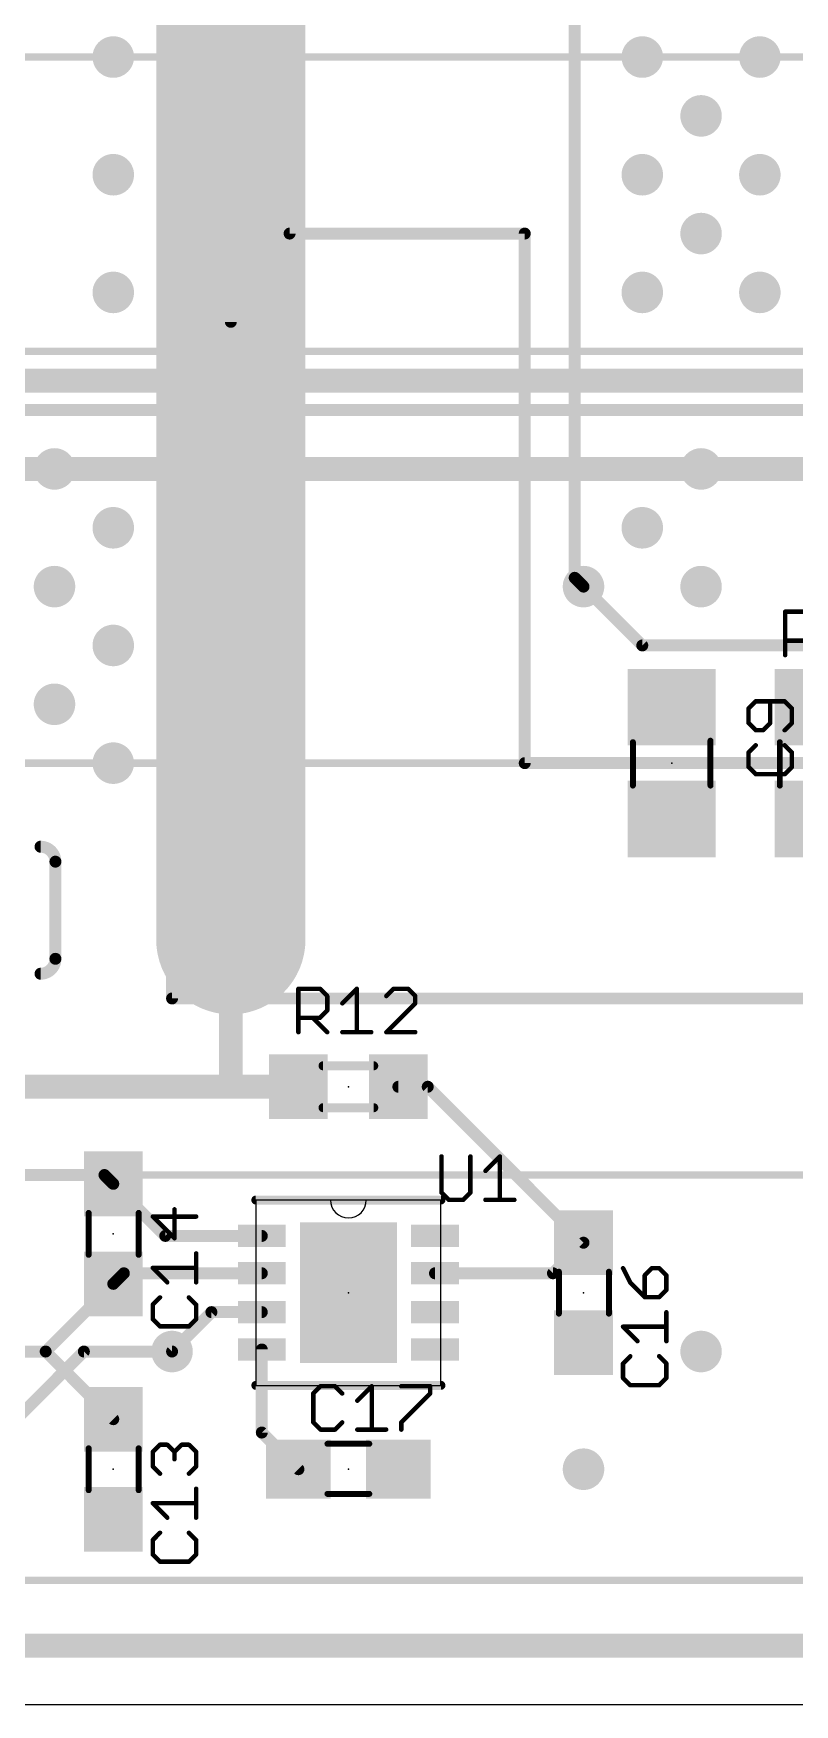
# Model space of a CAD drawing. Extents: x -1 to 111, y 0 to 43.
# Drawn here: x 41.64 to 54.59, y 0 to 28.4 of the extents above; entities that cross this region are included whole.
import ezdxf

# ---------------------------------------------------------------- set-up
doc = ezdxf.new("R2010")
doc.units = 0
for name, color, linetype in [('1', 22, 'CONTINUOUS'), ('15', 4, 'CONTINUOUS'), ('16', 175, 'CONTINUOUS'), ('18', 82, 'CONTINUOUS'), ('2', 2, 'CONTINUOUS'), ('20', 7, 'CONTINUOUS'), ('21', 253, 'CONTINUOUS'), ('22', 253, 'CONTINUOUS'), ('23', 7, 'CONTINUOUS'), ('25', 253, 'CONTINUOUS'), ('51', 253, 'CONTINUOUS')]:
    doc.layers.add(name, color=color, linetype=linetype)

# ---------------------------------------------------------------- blocks, each defined once
blk = doc.blocks.new('RECT')
blk.add_solid([(-0.5, -0.5), (0.5, -0.5), (-0.5, 0.5), (0.5, 0.5)])
blk = doc.blocks.new('ROUNDV')
at = {"const_width": 0.5}
blk.add_lwpolyline([(0, -0.25, 1), (0, 0.25, 1), (0, -0.25)], format="xyb", dxfattribs=at)

msp = doc.modelspace()

# ---------------------------------------------------------------- linework, layer by layer
at = {"layer": '1'}
for points, const_width in [([(46, 25), (46, 34)], 0.2032), ([(45, 33), (45, 23.5)], 0.2032), ([(44, 32), (44, 12)], 0.2032), ([(50.85, 29), (50.85, 19.15)], 0.2032), ([(50, 25), (46, 25)], 0.2032), ([(50, 16), (50, 25)], 0.2032), ([(50.85, 19.15), (51, 19)], 0.2032), ([(60, 16), (50, 16)], 0.2032), ([(45, 13), (45, 10.5)], 0.4064), ([(44, 12), (59.5, 12)], 0.2032), ([(39.5, 10.5), (45, 10.5)], 0.4064), ([(45, 10.5), (45.65, 10.5)], 0.4064), ([(45.65, 10.5), (46.15, 10.5)], 0.4064), ([(47.85, 10.5), (48.35, 10.5)], 0.2032), ([(48.35, 10.5), (51, 7.85)], 0.2032), ([(40.85, 9), (42.85, 9)], 0.2032), ([(42.85, 9), (43, 8.85)], 0.2032), ([(43, 8.85), (43.8848, 7.9652)], 0.2032), ([(43.8848, 7.9652), (45.5268, 7.9652)], 0.2032), ([(50.4802, 7.3302), (51, 7.85)], 0.2032), ([(43, 7.15), (43.1802, 7.3302)], 0.2032), ([(43.1802, 7.3302), (45.5268, 7.3302)], 0.2032), ([(48.4732, 7.3302), (50.4802, 7.3302)], 0.2032), ([(43, 7.15), (41.85, 6)], 0.2032), ([(44.6698, 6.6698), (44, 6)], 0.2032), ([(45.5268, 6.6698), (44.6698, 6.6698)], 0.2032), ([(41.85, 6), (40.85, 6)], 0.2032), ([(41.85, 6), (40.85, 6)], 0.2032), ([(43, 4.85), (41.85, 6)], 0.2032), ([(45.5268, 6.0348), (45.5268, 4.6232)], 0.2032), ([(45.5268, 4.6232), (46.15, 4)], 0.2032), ([(87, 1), (10, 1)], 0.2032)]:
    msp.add_lwpolyline(points, dxfattribs=dict(at, const_width=const_width))
for points, const_width in [([(46, 25.0508, 1), (46, 24.9492)], 0.1016), ([(45.9492, 25, 1), (46.0508, 25)], 0.1016), ([(50.0508, 25, 1), (49.9492, 25)], 0.1016), ([(50, 24.9492, 1), (50, 25.0508)], 0.1016), ([(44.9492, 23.5, 1), (45.0508, 23.5)], 0.1016), ([(50.8859, 19.1859, 1), (50.8141, 19.1141)], 0.1016), ([(50.7992, 19.15, 1), (50.9008, 19.15)], 0.1016), ([(50.9641, 18.9641, 1), (51.0359, 19.0359)], 0.1016), ([(50, 16.0508, 1), (50, 15.9492)], 0.1016), ([(49.9492, 16, 1), (50.0508, 16)], 0.1016), ([(45.1016, 13, 1), (44.8984, 13)], 0.2032), ([(44, 12.0508, 1), (44, 11.9492)], 0.1016), ([(43.9492, 12, 1), (44.0508, 12)], 0.1016), ([(45, 10.6016, 1), (45, 10.3984)], 0.2032), ([(44.8984, 10.5, 1), (45.1016, 10.5)], 0.2032), ([(45, 10.3984, 1), (45, 10.6016)], 0.2032), ([(45.65, 10.6016, 1), (45.65, 10.3984)], 0.2032), ([(45.65, 10.3984, 1), (45.65, 10.6016)], 0.2032), ([(46.15, 10.3984, 1), (46.15, 10.6016)], 0.2032), ([(47.85, 10.5508, 1), (47.85, 10.4492)], 0.1016), ([(48.3859, 10.5359, 1), (48.3141, 10.4641)], 0.1016), ([(48.35, 10.4492, 1), (48.35, 10.5508)], 0.1016), ([(42.8859, 9.0359, 1), (42.8141, 8.9641)], 0.1016), ([(42.85, 8.9492, 1), (42.85, 9.0508)], 0.1016), ([(43.0359, 8.8859, 1), (42.9641, 8.8141)], 0.1016), ([(42.9641, 8.8141, 1), (43.0359, 8.8859)], 0.1016), ([(43.8848, 8.016, 1), (43.8848, 7.9144)], 0.1016), ([(43.8489, 7.9293, 1), (43.9207, 8.0011)], 0.1016), ([(45.5268, 7.9144, 1), (45.5268, 8.016)], 0.1016), ([(51.0359, 7.8141, 1), (50.9641, 7.8859)], 0.1016), ([(50.9641, 7.8141, 1), (51.0359, 7.8859)], 0.1016), ([(43.1802, 7.381, 1), (43.1802, 7.2794)], 0.1016), ([(43.2161, 7.2943, 1), (43.1443, 7.3661)], 0.1016), ([(45.5268, 7.2794, 1), (45.5268, 7.381)], 0.1016), ([(48.4732, 7.381, 1), (48.4732, 7.2794)], 0.1016), ([(50.4443, 7.3661, 1), (50.5161, 7.2943)], 0.1016), ([(50.4802, 7.2794, 1), (50.4802, 7.381)], 0.1016), ([(42.9641, 7.1859, 1), (43.0359, 7.1141)], 0.1016), ([(43.0359, 7.1141, 1), (42.9641, 7.1859)], 0.1016), ([(44.6698, 6.7206, 1), (44.6698, 6.619)], 0.1016), ([(44.7057, 6.6339, 1), (44.6339, 6.7057)], 0.1016), ([(45.5268, 6.619, 1), (45.5268, 6.7206)], 0.1016), ([(41.8859, 6.0359, 1), (41.8141, 5.9641)], 0.1016), ([(41.8141, 6.0359, 1), (41.8859, 5.9641)], 0.1016), ([(41.85, 5.9492, 1), (41.85, 6.0508)], 0.1016), ([(41.85, 5.9492, 1), (41.85, 6.0508)], 0.1016), ([(43.9641, 6.0359, 1), (44.0359, 5.9641)], 0.1016), ([(45.5776, 6.0348, 1), (45.476, 6.0348)], 0.1016), ([(42.9641, 4.8141, 1), (43.0359, 4.8859)], 0.1016), ([(45.5627, 4.6591, 1), (45.4909, 4.5873)], 0.1016), ([(45.476, 4.6232, 1), (45.5776, 4.6232)], 0.1016), ([(46.1141, 3.9641, 1), (46.1859, 4.0359)], 0.1016)]:
    msp.add_lwpolyline(points, format="xyb", dxfattribs=dict(at, const_width=const_width))
at = {"layer": '15'}
for points, const_width in [([(72, 22), (30.5, 22)], 0.2032), ([(73, 21), (29, 21)], 0.4064), ([(19, 1), (109, 1)], 0.4064)]:
    msp.add_lwpolyline(points, dxfattribs=dict(at, const_width=const_width))
at = {"layer": '16'}
for points, const_width in [([(45, 34), (45, 23.5)], 2.54), ([(45, 23.5), (45, 21.5)], 2.54), ([(45, 21.5), (45, 19.5)], 2.54), ([(45, 19.5), (45, 17.5)], 2.54), ([(45, 17.5), (45, 15.5)], 2.54), ([(45, 15.5), (45, 13)], 2.54), ([(42.5, 6), (41, 4.5)], 0.2032), ([(44, 6), (42.5, 6)], 0.2032), ([(109, 1), (1, 1)], 0.2032)]:
    msp.add_lwpolyline(points, dxfattribs=dict(at, const_width=const_width))
for points, const_width in [([(45.635, 23.5, 1), (44.365, 23.5)], 1.27), ([(44.365, 23.5, 1), (45.635, 23.5)], 1.27), ([(45.635, 21.5, 1), (44.365, 21.5)], 1.27), ([(44.365, 21.5, 1), (45.635, 21.5)], 1.27), ([(45.635, 19.5, 1), (44.365, 19.5)], 1.27), ([(44.365, 19.5, 1), (45.635, 19.5)], 1.27), ([(45.635, 17.5, 1), (44.365, 17.5)], 1.27), ([(44.365, 17.5, 1), (45.635, 17.5)], 1.27), ([(45.635, 15.5, 1), (44.365, 15.5)], 1.27), ([(44.365, 15.5, 1), (45.635, 15.5)], 1.27), ([(44.365, 13, 1), (45.635, 13)], 1.27), ([(42.5, 6.0508, 1), (42.5, 5.9492)], 0.1016), ([(42.5359, 5.9641, 1), (42.4641, 6.0359)], 0.1016), ([(44, 5.9492, 1), (44, 6.0508)], 0.1016)]:
    msp.add_lwpolyline(points, format="xyb", dxfattribs=dict(at, const_width=const_width))
at = {"layer": '2'}
for points, const_width in [([(12.5, 22.5), (58.5, 22.5)], 0.4064), ([(51, 19), (52, 18)], 0.2032), ([(52, 18), (60, 18)], 0.2032), ([(1, 1), (109, 1)], 0.4064)]:
    msp.add_lwpolyline(points, dxfattribs=dict(at, const_width=const_width))
at = {"layer": '2', "const_width": 0.1016}
for points in [[(51.0359, 19.0359, 1), (50.9641, 18.9641)], [(52, 18.0508, 1), (52, 17.9492)], [(51.9641, 17.9641, 1), (52.0359, 18.0359)]]:
    msp.add_lwpolyline(points, format="xyb", dxfattribs=at)
at = {"layer": '20'}
msp.add_line((0, 0), (110, 0), dxfattribs=at)
at = {"layer": '21'}
for points, const_width in [([(42.016, 14.3255, 0.4142), (41.762, 14.5795)], 0.2032), ([(41.762, 14.6303, 1), (41.762, 14.5287)], 0.1016), ([(42.0668, 14.3255, 1), (41.9652, 14.3255)], 0.1016), ([(41.9652, 14.3255, 1), (42.0668, 14.3255)], 0.1016), ([(41.762, 12.4205, 0.4142), (42.016, 12.6745)], 0.2032), ([(41.762, 12.4713, 1), (41.762, 12.3697)], 0.1016), ([(42.0668, 12.6745, 1), (41.9652, 12.6745)], 0.1016), ([(41.9652, 12.6745, 1), (42.0668, 12.6745)], 0.1016), ([(45.4252, 8.6129, 1), (45.4252, 8.5367)], 0.0762), ([(48.5748, 8.5367, 1), (48.5748, 8.6129)], 0.0762), ([(45.4252, 5.4633, 1), (45.4252, 5.3871)], 0.0762), ([(48.5748, 5.3871, 1), (48.5748, 5.4633)], 0.0762)]:
    msp.add_lwpolyline(points, format="xyb", dxfattribs=dict(at, const_width=const_width))
for points, const_width in [([(42.016, 14.3255), (42.016, 12.6745)], 0.2032), ([(48.5748, 8.5748), (45.4252, 8.5748)], 0.1524), ([(45.4252, 5.4252), (48.5748, 5.4252)], 0.1524)]:
    msp.add_lwpolyline(points, dxfattribs=dict(at, const_width=const_width))
at = {"layer": '22', "const_width": 0.127}
for points in [[(91, 28), (19, 28)], [(79, 23), (31, 23)], [(31, 21), (79, 21)], [(19, 16), (91, 16)], [(91, 9), (19, 9)], [(16.47, 2.11), (93.53, 2.11)]]:
    msp.add_lwpolyline(points, dxfattribs=at)
at = {"layer": '23'}
for p in [(52.5, 16), (47, 10.5), (43, 8), (47, 7), (51, 7), (43, 4), (47, 4)]:
    msp.add_point(p, dxfattribs=at)
at = {"layer": '25', "const_width": 0.0381}
for points in [[(54.4303, 18.5926, 1), (54.4303, 18.5545)], [(54.4493, 18.5735, 1), (54.4112, 18.5735)], [(54.4303, 18.1011, 1), (54.4303, 18.063)], [(54.4112, 17.8363, 1), (54.4493, 17.8363)], [(53.9303, 17.0702, 1), (53.9303, 17.0321)], [(53.9438, 17.0377, 1), (53.9169, 17.0646)], [(54.1951, 17.0512, 1), (54.157, 17.0512)], [(54.4353, 17.0646, 1), (54.4084, 17.0377)], [(54.4218, 17.0321, 1), (54.4218, 17.0702)], [(53.794, 16.9418, 1), (53.8209, 16.9148)], [(53.8265, 16.9283, 1), (53.7884, 16.9283)], [(54.5638, 16.9283, 1), (54.5257, 16.9283)], [(54.5312, 16.9148, 1), (54.5582, 16.9418)], [(53.8209, 16.696, 1), (53.794, 16.6691)], [(53.7884, 16.6826, 1), (53.8265, 16.6826)], [(53.9303, 16.5787, 1), (53.9303, 16.5406)], [(53.9169, 16.5462, 1), (53.9438, 16.5732)], [(54.0397, 16.5732, 1), (54.0667, 16.5462)], [(54.0532, 16.5406, 1), (54.0532, 16.5787)], [(54.157, 16.6826, 1), (54.1951, 16.6826)], [(54.1896, 16.6691, 1), (54.1626, 16.696)], [(54.4084, 16.5732, 1), (54.4353, 16.5462)], [(54.5257, 16.6826, 1), (54.5638, 16.6826)], [(54.5582, 16.6691, 1), (54.5312, 16.696)], [(53.794, 16.1934, 1), (53.8209, 16.1664)], [(53.8265, 16.1799, 1), (53.7884, 16.1799)], [(53.9438, 16.2893, 1), (53.9169, 16.3162)], [(54.4353, 16.3162, 1), (54.4084, 16.2893)], [(54.5638, 16.1799, 1), (54.5257, 16.1799)], [(54.5312, 16.1664, 1), (54.5582, 16.1934)], [(53.8209, 15.9476, 1), (53.794, 15.9207)], [(53.7884, 15.9341, 1), (53.8265, 15.9341)], [(54.5257, 15.9341, 1), (54.5638, 15.9341)], [(54.5582, 15.9207, 1), (54.5312, 15.9476)], [(53.9303, 15.8303, 1), (53.9303, 15.7922)], [(53.9169, 15.7978, 1), (53.9438, 15.8247)], [(54.4084, 15.8247, 1), (54.4353, 15.7978)], [(54.4218, 15.7922, 1), (54.4218, 15.8303)], [(46.1491, 12.1834, 1), (46.1491, 12.1453)], [(46.1682, 12.1643, 1), (46.1301, 12.1643)], [(46.5312, 12.1778, 1), (46.5042, 12.1509)], [(46.5177, 12.1453, 1), (46.5177, 12.1834)], [(46.6596, 12.0415, 1), (46.6215, 12.0415)], [(46.6271, 12.028, 1), (46.6541, 12.0549)], [(46.884, 11.9321, 1), (46.911, 11.9051)], [(47.1623, 12.1643, 1), (47.1242, 12.1643)], [(47.1567, 12.1509, 1), (47.1298, 12.1778)], [(47.6325, 12.0549, 1), (47.6594, 12.028)], [(47.7688, 12.1834, 1), (47.7688, 12.1453)], [(47.7823, 12.1509, 1), (47.7553, 12.1778)], [(48.028, 12.1778, 1), (48.0011, 12.1509)], [(48.0145, 12.1453, 1), (48.0145, 12.1834)], [(48.1565, 12.0415, 1), (48.1184, 12.0415)], [(48.1184, 11.9186, 1), (48.1565, 11.9186)], [(48.1239, 12.028, 1), (48.1509, 12.0549)], [(48.1509, 11.9051, 1), (48.1239, 11.9321)], [(46.1491, 11.6919, 1), (46.1491, 11.6538)], [(46.4083, 11.6863, 1), (46.3814, 11.6594)], [(46.5042, 11.6863, 1), (46.5312, 11.6594)], [(46.5177, 11.6538, 1), (46.5177, 11.6919)], [(46.6215, 11.7957, 1), (46.6596, 11.7957)], [(46.6541, 11.7822, 1), (46.6271, 11.8092)], [(46.1301, 11.4271, 1), (46.1682, 11.4271)], [(46.6271, 11.4136, 1), (46.6541, 11.4406)], [(46.8975, 11.4462, 1), (46.8975, 11.4081)], [(47.1242, 11.4271, 1), (47.1623, 11.4271)], [(47.389, 11.4081, 1), (47.389, 11.4462)], [(47.6459, 11.4462, 1), (47.6459, 11.4081)], [(47.6325, 11.4406, 1), (47.6594, 11.4136)], [(48.1374, 11.4081, 1), (48.1374, 11.4462)], [(48.6028, 9.3153, 1), (48.5647, 9.3153)], [(49.0942, 9.3153, 1), (49.0561, 9.3153)], [(49.3186, 9.0831, 1), (49.3456, 9.0561)], [(49.5969, 9.3153, 1), (49.5588, 9.3153)], [(49.5913, 9.3019, 1), (49.5644, 9.3288)], [(48.5972, 8.7144, 1), (48.5702, 8.6875)], [(48.5647, 8.701, 1), (48.6028, 8.701)], [(48.7066, 8.5972, 1), (48.7066, 8.5591)], [(48.6931, 8.5646, 1), (48.72, 8.5916)], [(48.9388, 8.5916, 1), (48.9658, 8.5646)], [(48.9523, 8.5591, 1), (48.9523, 8.5972)], [(49.0561, 8.701, 1), (49.0942, 8.701)], [(49.0887, 8.6875, 1), (49.0617, 8.7144)], [(49.3321, 8.5972, 1), (49.3321, 8.5591)], [(49.5588, 8.5781, 1), (49.5969, 8.5781)], [(49.8236, 8.5591, 1), (49.8236, 8.5972)], [(43.6859, 8.3068, 1), (43.659, 8.2798)], [(43.6725, 8.3123, 1), (43.6725, 8.2742)], [(44.0601, 8.4162, 1), (44.022, 8.4162)], [(44.4097, 8.2742, 1), (44.4097, 8.3123)], [(44.0276, 7.9112, 1), (44.0546, 7.9382)], [(44.022, 7.9247, 1), (44.0601, 7.9247)], [(44.4288, 7.6678, 1), (44.3907, 7.6678)], [(43.6859, 7.4355, 1), (43.659, 7.4085)], [(43.6725, 7.4411, 1), (43.6725, 7.403)], [(44.4097, 7.403, 1), (44.4097, 7.4411)], [(51.6895, 7.4247, 1), (51.6554, 7.4076)], [(52.164, 7.4352, 1), (52.164, 7.3971)], [(52.1774, 7.4027, 1), (52.1505, 7.4296)], [(52.3003, 7.4296, 1), (52.2734, 7.4027)], [(52.2868, 7.3971, 1), (52.2868, 7.4352)], [(43.9047, 7.1628, 1), (43.9317, 7.1897)], [(44.3907, 7.1763, 1), (44.4288, 7.1763)], [(51.8088, 7.1839, 1), (51.7819, 7.157)], [(51.7783, 7.1619, 1), (51.8124, 7.1789)], [(52.0601, 7.2933, 1), (52.022, 7.2933)], [(52.0276, 7.3068, 1), (52.0546, 7.2798)], [(52.4288, 7.2933, 1), (52.3907, 7.2933)], [(52.3962, 7.2798, 1), (52.4232, 7.3068)], [(43.6915, 6.7965, 1), (43.6534, 6.7965)], [(43.659, 6.8099, 1), (43.6859, 6.783)], [(43.8088, 6.9059, 1), (43.7819, 6.9328)], [(44.3003, 6.9328, 1), (44.2734, 6.9059)], [(44.4288, 6.7965, 1), (44.3907, 6.7965)], [(44.3962, 6.783, 1), (44.4232, 6.8099)], [(52.022, 6.9247, 1), (52.0601, 6.9247)], [(52.0411, 6.9437, 1), (52.0411, 6.9056)], [(52.0276, 6.9112, 1), (52.0546, 6.9382)], [(52.2734, 6.9382, 1), (52.3003, 6.9112)], [(52.2868, 6.9056, 1), (52.2868, 6.9437)], [(52.3907, 7.0476, 1), (52.4288, 7.0476)], [(52.4232, 7.0341, 1), (52.3962, 7.061)], [(43.6534, 6.5507, 1), (43.6915, 6.5507)], [(43.6859, 6.5642, 1), (43.659, 6.5373)], [(44.3907, 6.5507, 1), (44.4288, 6.5507)], [(44.4232, 6.5373, 1), (44.3962, 6.5642)], [(52.4288, 6.6678, 1), (52.3907, 6.6678)], [(43.7953, 6.4469, 1), (43.7953, 6.4088)], [(43.7819, 6.4144, 1), (43.8088, 6.4413)], [(44.2734, 6.4413, 1), (44.3003, 6.4144)], [(44.2868, 6.4088, 1), (44.2868, 6.4469)], [(51.6859, 6.4355, 1), (51.659, 6.4085)], [(51.6725, 6.4411, 1), (51.6725, 6.403)], [(52.4097, 6.403, 1), (52.4097, 6.4411)], [(51.9047, 6.1628, 1), (51.9317, 6.1897)], [(52.3907, 6.1763, 1), (52.4288, 6.1763)], [(51.6915, 5.7965, 1), (51.6534, 5.7965)], [(51.659, 5.8099, 1), (51.6859, 5.783)], [(51.8088, 5.9059, 1), (51.7819, 5.9328)], [(52.3003, 5.9328, 1), (52.2734, 5.9059)], [(52.4288, 5.7965, 1), (52.3907, 5.7965)], [(52.3962, 5.783, 1), (52.4232, 5.8099)], [(46.526, 5.4294, 1), (46.526, 5.3913)], [(46.5394, 5.3969, 1), (46.5125, 5.4238)], [(46.7852, 5.4238, 1), (46.7582, 5.3969)], [(46.7717, 5.3913, 1), (46.7717, 5.4294)], [(47.4163, 5.4103, 1), (47.3782, 5.4103)], [(47.4107, 5.3969, 1), (47.3838, 5.4238)], [(47.8999, 5.4294, 1), (47.8999, 5.3913)], [(48.4105, 5.4103, 1), (48.3724, 5.4103)], [(48.3914, 5.3913, 1), (48.3914, 5.4294)], [(51.6534, 5.5507, 1), (51.6915, 5.5507)], [(51.6859, 5.5642, 1), (51.659, 5.5373)], [(51.7953, 5.4469, 1), (51.7953, 5.4088)], [(51.7819, 5.4144, 1), (51.8088, 5.4413)], [(52.2734, 5.4413, 1), (52.3003, 5.4144)], [(52.2868, 5.4088, 1), (52.2868, 5.4469)], [(52.3907, 5.5507, 1), (52.4288, 5.5507)], [(52.4232, 5.5373, 1), (52.3962, 5.5642)], [(46.4222, 5.2875, 1), (46.3841, 5.2875)], [(46.3896, 5.3009, 1), (46.4166, 5.274)], [(46.8811, 5.274, 1), (46.9081, 5.3009)], [(47.138, 5.1781, 1), (47.165, 5.1511)], [(48.3724, 5.2875, 1), (48.4105, 5.2875)], [(48.4049, 5.274, 1), (48.3779, 5.3009)], [(46.4166, 4.8094, 1), (46.3896, 4.7825)], [(46.9081, 4.7825, 1), (46.8811, 4.8094)], [(47.919, 4.796, 1), (47.8809, 4.796)], [(47.8865, 4.8094, 1), (47.9134, 4.7825)], [(46.3841, 4.796, 1), (46.4222, 4.796)], [(46.526, 4.6921, 1), (46.526, 4.654)], [(46.5125, 4.6596, 1), (46.5394, 4.6866)], [(46.7582, 4.6866, 1), (46.7852, 4.6596)], [(46.7717, 4.654, 1), (46.7717, 4.6921)], [(47.1515, 4.6921, 1), (47.1515, 4.654)], [(47.3782, 4.6731, 1), (47.4163, 4.6731)], [(47.643, 4.654, 1), (47.643, 4.6921)], [(47.8809, 4.6731, 1), (47.919, 4.6731)], [(43.6915, 4.2933, 1), (43.6534, 4.2933)], [(43.659, 4.3068, 1), (43.6859, 4.2798)], [(43.7953, 4.4352, 1), (43.7953, 4.3971)], [(43.8088, 4.4027, 1), (43.7819, 4.4296)], [(43.9317, 4.4296, 1), (43.9047, 4.4027)], [(43.9182, 4.3971, 1), (43.9182, 4.4352)], [(44.0601, 4.2933, 1), (44.022, 4.2933)], [(44.0276, 4.3068, 1), (44.0546, 4.2798)], [(44.0276, 4.2798, 1), (44.0546, 4.3068)], [(44.164, 4.4352, 1), (44.164, 4.3971)], [(44.1774, 4.4027, 1), (44.1505, 4.4296)], [(44.3003, 4.4296, 1), (44.2734, 4.4027)], [(44.2868, 4.3971, 1), (44.2868, 4.4352)], [(44.4288, 4.2933, 1), (44.3907, 4.2933)], [(44.3962, 4.2798, 1), (44.4232, 4.3068)], [(43.6534, 4.0476, 1), (43.6915, 4.0476)], [(43.6859, 4.061, 1), (43.659, 4.0341)], [(44.022, 4.1704, 1), (44.0601, 4.1704)], [(44.3907, 4.0476, 1), (44.4288, 4.0476)], [(44.4232, 4.0341, 1), (44.3962, 4.061)], [(43.7819, 3.9112, 1), (43.8088, 3.9382)], [(44.2734, 3.9382, 1), (44.3003, 3.9112)], [(44.4288, 3.6678, 1), (44.3907, 3.6678)], [(43.6859, 3.4355, 1), (43.659, 3.4085)], [(43.6725, 3.4411, 1), (43.6725, 3.403)], [(44.4097, 3.403, 1), (44.4097, 3.4411)], [(43.9047, 3.1628, 1), (43.9317, 3.1897)], [(44.3907, 3.1763, 1), (44.4288, 3.1763)], [(43.8088, 2.9059, 1), (43.7819, 2.9328)], [(44.3003, 2.9328, 1), (44.2734, 2.9059)], [(43.6915, 2.7965, 1), (43.6534, 2.7965)], [(43.6534, 2.5507, 1), (43.6915, 2.5507)], [(43.659, 2.8099, 1), (43.6859, 2.783)], [(43.6859, 2.5642, 1), (43.659, 2.5373)], [(44.4288, 2.7965, 1), (44.3907, 2.7965)], [(44.3907, 2.5507, 1), (44.4288, 2.5507)], [(44.3962, 2.783, 1), (44.4232, 2.8099)], [(44.4232, 2.5373, 1), (44.3962, 2.5642)], [(43.7953, 2.4469, 1), (43.7953, 2.4088)], [(43.7819, 2.4144, 1), (43.8088, 2.4413)], [(44.2734, 2.4413, 1), (44.3003, 2.4144)], [(44.2868, 2.4088, 1), (44.2868, 2.4469)]]:
    msp.add_lwpolyline(points, format="xyb", dxfattribs=at)
at = {"layer": '25', "const_width": 0.0762}
for points in [[(54.4303, 17.8363), (54.4303, 18.5735)], [(54.4303, 18.5735), (54.7989, 18.5735)], [(54.7989, 18.082), (54.4303, 18.082)], [(53.9303, 17.0512), (53.8075, 16.9283)], [(54.4218, 17.0512), (53.9303, 17.0512)], [(54.1761, 16.6826), (54.1761, 17.0512)], [(54.5447, 16.9283), (54.4218, 17.0512)], [(53.8075, 16.9283), (53.8075, 16.6826)], [(54.5447, 16.6826), (54.5447, 16.9283)], [(53.8075, 16.6826), (53.9303, 16.5597)], [(53.9303, 16.5597), (54.0532, 16.5597)], [(54.0532, 16.5597), (54.1761, 16.6826)], [(54.4218, 16.5597), (54.5447, 16.6826)], [(53.9303, 16.3028), (53.8075, 16.1799)], [(53.8075, 16.1799), (53.8075, 15.9341)], [(54.5447, 16.1799), (54.4218, 16.3028)], [(54.5447, 15.9341), (54.5447, 16.1799)], [(53.8075, 15.9341), (53.9303, 15.8113)], [(54.4218, 15.8113), (54.5447, 15.9341)], [(53.9303, 15.8113), (54.4218, 15.8113)], [(46.1491, 11.4271), (46.1491, 12.1643)], [(46.1491, 12.1643), (46.5177, 12.1643)], [(46.5177, 12.1643), (46.6406, 12.0415)], [(46.6406, 12.0415), (46.6406, 11.7957)], [(46.8975, 11.9186), (47.1433, 12.1643)], [(47.1433, 12.1643), (47.1433, 11.4271)], [(47.7688, 12.1643), (47.6459, 12.0415)], [(47.6459, 11.4271), (48.1374, 11.9186)], [(48.0145, 12.1643), (47.7688, 12.1643)], [(48.1374, 12.0415), (48.0145, 12.1643)], [(48.1374, 11.9186), (48.1374, 12.0415)], [(46.5177, 11.6728), (46.1491, 11.6728)], [(46.3948, 11.6728), (46.6406, 11.4271)], [(46.6406, 11.7957), (46.5177, 11.6728)], [(46.8975, 11.4271), (47.389, 11.4271)], [(48.1374, 11.4271), (47.6459, 11.4271)], [(48.5837, 9.3153), (48.5837, 8.701)], [(49.0752, 8.701), (49.0752, 9.3153)], [(49.3321, 9.0696), (49.5779, 9.3153)], [(49.5779, 9.3153), (49.5779, 8.5781)], [(48.5837, 8.701), (48.7066, 8.5781)], [(48.7066, 8.5781), (48.9523, 8.5781)], [(48.9523, 8.5781), (49.0752, 8.701)], [(49.3321, 8.5781), (49.8236, 8.5781)], [(44.4097, 8.2933), (43.6725, 8.2933)], [(43.6725, 8.2933), (44.0411, 7.9247)], [(44.0411, 7.9247), (44.0411, 8.4162)], [(44.4097, 7.1763), (44.4097, 7.6678)], [(43.9182, 7.1763), (43.6725, 7.422)], [(43.6725, 7.422), (44.4097, 7.422)], [(51.6725, 7.4162), (51.7953, 7.1704)], [(52.164, 7.4162), (52.0411, 7.2933)], [(52.2868, 7.4162), (52.164, 7.4162)], [(52.4097, 7.2933), (52.2868, 7.4162)], [(51.7953, 7.1704), (52.0411, 6.9247)], [(52.0411, 7.2933), (52.0411, 6.9247)], [(52.4097, 7.0476), (52.4097, 7.2933)], [(43.7953, 6.9193), (43.6725, 6.7965)], [(43.6725, 6.7965), (43.6725, 6.5507)], [(44.4097, 6.7965), (44.2868, 6.9193)], [(44.4097, 6.5507), (44.4097, 6.7965)], [(52.0411, 6.9247), (52.2868, 6.9247)], [(52.2868, 6.9247), (52.4097, 7.0476)], [(43.6725, 6.5507), (43.7953, 6.4279)], [(44.2868, 6.4279), (44.4097, 6.5507)], [(52.4097, 6.1763), (52.4097, 6.6678)], [(43.7953, 6.4279), (44.2868, 6.4279)], [(51.9182, 6.1763), (51.6725, 6.422)], [(51.6725, 6.422), (52.4097, 6.422)], [(51.7953, 5.9193), (51.6725, 5.7965)], [(51.6725, 5.7965), (51.6725, 5.5507)], [(52.4097, 5.7965), (52.2868, 5.9193)], [(52.4097, 5.5507), (52.4097, 5.7965)], [(46.526, 5.4103), (46.4031, 5.2875)], [(46.7717, 5.4103), (46.526, 5.4103)], [(46.8946, 5.2875), (46.7717, 5.4103)], [(47.1515, 5.1646), (47.3973, 5.4103)], [(47.3973, 5.4103), (47.3973, 4.6731)], [(47.8999, 5.4103), (48.3914, 5.4103)], [(48.3914, 5.4103), (48.3914, 5.2875)], [(51.6725, 5.5507), (51.7953, 5.4279)], [(51.7953, 5.4279), (52.2868, 5.4279)], [(52.2868, 5.4279), (52.4097, 5.5507)], [(46.4031, 5.2875), (46.4031, 4.796)], [(48.3914, 5.2875), (47.8999, 4.796)], [(46.4031, 4.796), (46.526, 4.6731)], [(46.7717, 4.6731), (46.8946, 4.796)], [(47.8999, 4.796), (47.8999, 4.6731)], [(46.526, 4.6731), (46.7717, 4.6731)], [(47.1515, 4.6731), (47.643, 4.6731)], [(43.6725, 4.2933), (43.7953, 4.4162)], [(43.6725, 4.0476), (43.6725, 4.2933)], [(43.7953, 4.4162), (43.9182, 4.4162)], [(43.9182, 4.4162), (44.0411, 4.2933)], [(44.0411, 4.2933), (44.164, 4.4162)], [(44.0411, 4.2933), (44.0411, 4.1704)], [(44.164, 4.4162), (44.2868, 4.4162)], [(44.2868, 4.4162), (44.4097, 4.2933)], [(44.4097, 4.2933), (44.4097, 4.0476)], [(43.7953, 3.9247), (43.6725, 4.0476)], [(44.4097, 4.0476), (44.2868, 3.9247)], [(44.4097, 3.1763), (44.4097, 3.6678)], [(43.9182, 3.1763), (43.6725, 3.422)], [(43.6725, 3.422), (44.4097, 3.422)], [(43.7953, 2.9193), (43.6725, 2.7965)], [(44.4097, 2.7965), (44.2868, 2.9193)], [(43.6725, 2.7965), (43.6725, 2.5507)], [(43.6725, 2.5507), (43.7953, 2.4279)], [(44.2868, 2.4279), (44.4097, 2.5507)], [(44.4097, 2.5507), (44.4097, 2.7965)], [(43.7953, 2.4279), (44.2868, 2.4279)]]:
    msp.add_lwpolyline(points, dxfattribs=at)
at = {"layer": '51'}
for p, q in [((46.6952, 8.5748), (45.4252, 8.5748)), ((45.4252, 8.5748), (45.4252, 5.4252)), ((47.3048, 8.5748), (46.6952, 8.5748)), ((48.5748, 8.5748), (47.3048, 8.5748)), ((48.5748, 5.4252), (48.5748, 8.5748)), ((45.4252, 5.4252), (48.5748, 5.4252))]:
    msp.add_line(p, q, dxfattribs=at)
for points, const_width in [([(51.84, 16.356), (51.84, 15.619)], 0.1016), ([(53.16, 16.381), (53.16, 15.619)], 0.1016), ([(54.34, 16.356), (54.34, 15.619)], 0.1016), ([(47.432, 10.856), (46.568, 10.856)], 0.1524), ([(46.568, 10.144), (47.432, 10.144)], 0.1524), ([(42.581, 8.356), (42.581, 7.644)], 0.1016), ([(43.432, 8.356), (43.432, 7.644)], 0.1016), ([(50.581, 7.356), (50.581, 6.644)], 0.1016), ([(51.432, 7.356), (51.432, 6.644)], 0.1016), ([(42.581, 4.356), (42.581, 3.644)], 0.1016), ([(43.432, 4.356), (43.432, 3.644)], 0.1016), ([(46.644, 4.432), (47.356, 4.432)], 0.1016), ([(46.644, 3.581), (47.356, 3.581)], 0.1016)]:
    msp.add_lwpolyline(points, dxfattribs=dict(at, const_width=const_width))
for points, const_width in [([(51.8654, 16.356, 1), (51.8146, 16.356)], 0.0508), ([(53.1854, 16.381, 1), (53.1346, 16.381)], 0.0508), ([(54.3654, 16.356, 1), (54.3146, 16.356)], 0.0508), ([(51.8146, 15.619, 1), (51.8654, 15.619)], 0.0508), ([(53.1346, 15.619, 1), (53.1854, 15.619)], 0.0508), ([(54.3146, 15.619, 1), (54.3654, 15.619)], 0.0508), ([(46.568, 10.8941, 1), (46.568, 10.8179)], 0.0762), ([(47.432, 10.8179, 1), (47.432, 10.8941)], 0.0762), ([(46.568, 10.1821, 1), (46.568, 10.1059)], 0.0762), ([(47.432, 10.1059, 1), (47.432, 10.1821)], 0.0762), ([(42.6064, 8.356, 1), (42.5556, 8.356)], 0.0508), ([(43.4574, 8.356, 1), (43.4066, 8.356)], 0.0508), ([(42.5556, 7.644, 1), (42.6064, 7.644)], 0.0508), ([(43.4066, 7.644, 1), (43.4574, 7.644)], 0.0508), ([(50.6064, 7.356, 1), (50.5556, 7.356)], 0.0508), ([(51.4574, 7.356, 1), (51.4066, 7.356)], 0.0508), ([(50.5556, 6.644, 1), (50.6064, 6.644)], 0.0508), ([(51.4066, 6.644, 1), (51.4574, 6.644)], 0.0508), ([(42.6064, 4.356, 1), (42.5556, 4.356)], 0.0508), ([(43.4574, 4.356, 1), (43.4066, 4.356)], 0.0508), ([(46.644, 4.4574, 1), (46.644, 4.4066)], 0.0508), ([(47.356, 4.4066, 1), (47.356, 4.4574)], 0.0508), ([(42.5556, 3.644, 1), (42.6064, 3.644)], 0.0508), ([(43.4066, 3.644, 1), (43.4574, 3.644)], 0.0508), ([(46.644, 3.6064, 1), (46.644, 3.5556)], 0.0508), ([(47.356, 3.5556, 1), (47.356, 3.6064)], 0.0508)]:
    msp.add_lwpolyline(points, format="xyb", dxfattribs=dict(at, const_width=const_width))
msp.add_arc((47, 8.5748), 0.3048, 180, 0, dxfattribs=at)

# ---------------------------------------------------------------- block references
at = {"layer": '1', "xscale": 1.3, "yscale": 1.5, "rotation": 270}
for p in [(52.5, 16.95), (55, 16.95), (52.5, 15.05), (55, 15.05)]:
    msp.add_blockref('RECT', p, dxfattribs=at)
at = {"layer": '1', "yscale": 1.1}
for p in [(46.15, 10.5), (47.85, 10.5)]:
    msp.add_blockref('RECT', p, dxfattribs=at)
at = {"layer": '1', "xscale": 1.1, "rotation": 270}
for p in [(43, 8.85), (51, 7.85), (43, 7.15), (51, 6.15), (43, 4.85), (43, 3.15)]:
    msp.add_blockref('RECT', p, dxfattribs=at)
at = {"layer": '1'}
for p, xscale, yscale in [((45.5268, 7.9652), 0.8128, 0.381), ((47, 7), 1.651, 2.3876), ((48.4732, 7.9652), 0.8128, 0.381), ((45.5268, 7.3302), 0.8128, 0.381), ((48.4732, 7.3302), 0.8128, 0.381), ((45.5268, 6.6698), 0.8128, 0.381), ((48.4732, 6.6698), 0.8128, 0.381), ((45.5268, 6.0348), 0.8128, 0.381), ((48.4732, 6.0348), 0.8128, 0.381)]:
    msp.add_blockref('RECT', p, dxfattribs=dict(at, xscale=xscale, yscale=yscale))
at = {"layer": '1', "xscale": 1.1}
for p in [(46.15, 4), (47.85, 4)]:
    msp.add_blockref('RECT', p, dxfattribs=at)
at = {"layer": '18', "xscale": 0.7064, "yscale": 0.7064}
for p in [(43, 28), (43, 28), (43, 28), (43, 28), (52, 28), (52, 28), (52, 28), (52, 28), (54, 28), (54, 28), (54, 28), (54, 28), (53, 27), (53, 27), (53, 27), (53, 27), (43, 26), (43, 26), (43, 26), (43, 26), (52, 26), (52, 26), (52, 26), (52, 26), (54, 26), (54, 26), (54, 26), (54, 26), (53, 25), (53, 25), (53, 25), (53, 25), (43, 24), (43, 24), (43, 24), (43, 24), (52, 24), (52, 24), (52, 24), (52, 24), (54, 24), (54, 24), (54, 24), (54, 24), (45, 23.5), (45, 23.5), (45, 23.5), (45, 23.5), (45, 21.5), (45, 21.5), (45, 21.5), (45, 21.5), (42, 21), (42, 21), (42, 21), (42, 21), (53, 21), (53, 21), (53, 21), (53, 21), (43, 20), (43, 20), (43, 20), (43, 20), (52, 20), (52, 20), (52, 20), (52, 20), (45, 19.5), (45, 19.5), (45, 19.5), (45, 19.5), (42, 19), (42, 19), (42, 19), (42, 19), (51, 19), (51, 19), (51, 19), (51, 19), (53, 19), (53, 19), (53, 19), (53, 19), (43, 18), (43, 18), (43, 18), (43, 18), (45, 17.5), (45, 17.5), (45, 17.5), (45, 17.5), (42, 17), (42, 17), (42, 17), (42, 17), (43, 16), (43, 16), (43, 16), (43, 16), (45, 15.5), (45, 15.5), (45, 15.5), (45, 15.5), (45, 13.5), (45, 13.5), (45, 13.5), (45, 13.5), (44, 6), (44, 6), (44, 6), (44, 6), (53, 6), (53, 6), (53, 6), (53, 6), (51, 4), (51, 4), (51, 4), (51, 4)]:
    msp.add_blockref('ROUNDV', p, dxfattribs=at)
at = {"layer": '51', "rotation": 270}
for p, xscale, yscale in [((52.5012, 16.7172), 0.7501, 1.4501), ((55.0012, 16.7172), 0.7501, 1.4501), ((52.5012, 15.2694), 0.7501, 1.4501), ((55.0012, 15.2694), 0.7501, 1.4501), ((43.0051, 8.5882), 0.5001, 0.95), ((43.0051, 7.4198), 0.5001, 0.95), ((51.0051, 7.5882), 0.5001, 0.95), ((51.0051, 6.4198), 0.5001, 0.95), ((43.0051, 4.5882), 0.5001, 0.95), ((43.0051, 3.4198), 0.5001, 0.95)]:
    msp.add_blockref('RECT', p, dxfattribs=dict(at, xscale=xscale, yscale=yscale))
at = {"layer": '51'}
for p, xscale, yscale in [((46.365, 10.5), 0.4064, 0.8636), ((47.635, 10.5), 0.4064, 0.8636), ((46.4119, 4.0051), 0.5001, 0.95), ((47.5802, 4.0051), 0.5001, 0.95)]:
    msp.add_blockref('RECT', p, dxfattribs=dict(at, xscale=xscale, yscale=yscale))

doc.saveas('drawing.dxf')
